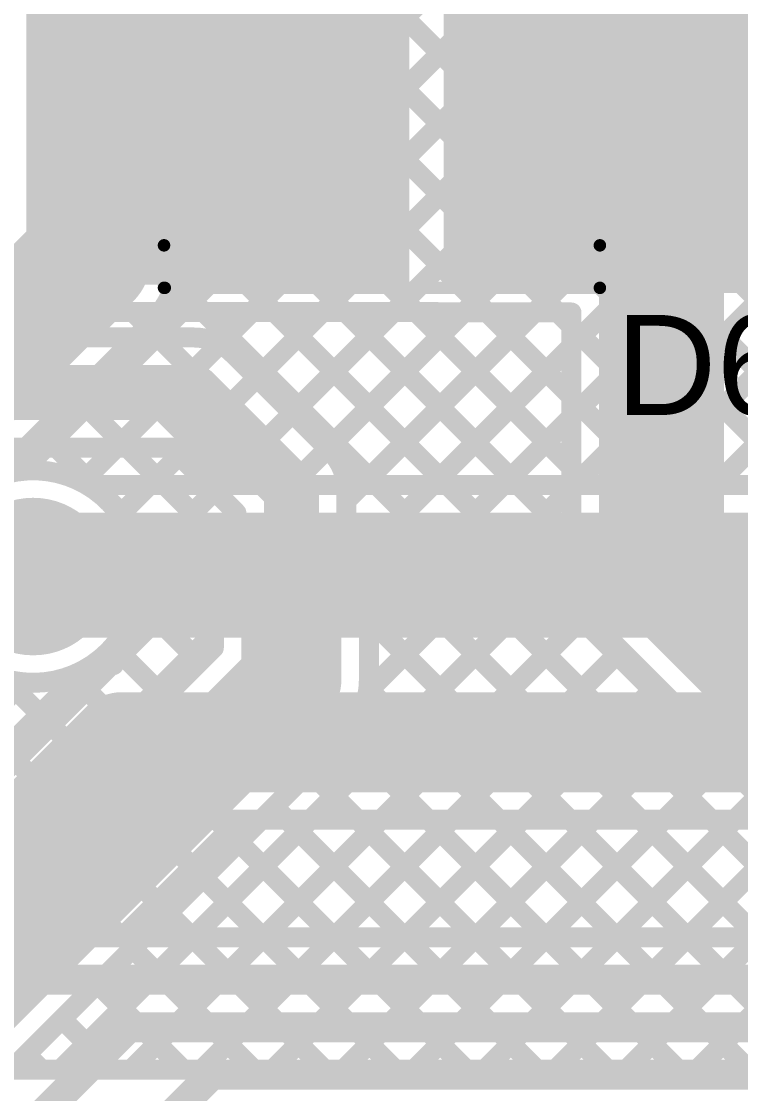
# Model space of a CAD drawing. Header units: millimetres. Extents: x 0 to 214, y 0 to 214.
# Drawn here: x 1.2941 to 1.5816, y 0.2647 to 0.6934 of the extents above; entities that cross this region are included whole.
import ezdxf

# ---------------------------------------------------------------- set-up
doc = ezdxf.new("R2010")
doc.units = ezdxf.units.MM
doc.header["$MEASUREMENT"] = 0
for name, color, linetype in [('BottomLayer', 5, 'Continuous'), ('BottomSolder', 6, 'Continuous'), ('TopLayer', 1, 'Continuous'), ('TopOverlay', 2, 'Continuous'), ('TopPaste', 8, 'Continuous'), ('TopSolder', 216, 'Continuous'), ('ViaHoleLayer', 16, 'Continuous')]:
    doc.layers.add(name, color=color, linetype=linetype)
doc.styles.add('Arial', font='', dxfattribs={"height": 0.2})
doc.styles.get('Arial').set_extended_font_data('Arial')

# ---------------------------------------------------------------- blocks, each defined once
blk = doc.blocks.new('SMB_1')
at = {"layer": 'TopLayer'}
for points in [[(-0.13386, 0.04528), (-0.03543, 0.04528), (-0.03543, -0.04528), (-0.13386, -0.04528)], [(0.03543, 0.04528), (0.13386, 0.04528), (0.13386, -0.04528), (0.03543, -0.04528)]]:
    blk.add_hatch(color=1, dxfattribs=at).paths.add_polyline_path(points)
at = {"layer": 'TopOverlay'}
for points in [[(-0.174, -0.051), (-0.136, -0.051), (-0.136, 0.075), (-0.174, 0.075)], [(-0.158, 0.049), (-0.085, 0.049), (-0.085, 0.075), (-0.158, 0.075)], [(-0.174, -0.075), (-0.085, -0.075), (-0.085, -0.049), (-0.174, -0.049)]]:
    blk.add_hatch(color=2, dxfattribs=at).paths.add_polyline_path(points)
at = {"layer": 'TopPaste'}
for points in [[(-0.13386, 0.04528), (-0.03543, 0.04528), (-0.03543, -0.04528), (-0.13386, -0.04528)], [(0.03543, 0.04528), (0.13386, 0.04528), (0.13386, -0.04528), (0.03543, -0.04528)]]:
    blk.add_hatch(color=8, dxfattribs=at).paths.add_polyline_path(points)
at = {"layer": 'TopSolder'}
for points in [[(-0.13786, 0.04928), (-0.03143, 0.04928), (-0.03143, -0.04928), (-0.13786, -0.04928)], [(0.03143, 0.04928), (0.13786, 0.04928), (0.13786, -0.04928), (0.03143, -0.04928)]]:
    blk.add_hatch(color=216, dxfattribs=at).paths.add_polyline_path(points)
at = {"layer": 'TopOverlay', "const_width": 0.005}
for points in [[(-0.085, 0.073), (-0.085, 0.056)], [(0.089, 0.073), (-0.085, 0.073)], [(0.08929, 0.073), (0.08929, 0.056)], [(-0.085, -0.056), (-0.085, -0.073)], [(0.08929, -0.056), (0.08929, -0.073)], [(0.089, -0.073), (-0.085, -0.073)]]:
    blk.add_lwpolyline(points, dxfattribs=at)
at = {"layer": 'TopOverlay', "const_width": 0.0025}
for points in [[(-0.08625, 0.073, 1), (-0.08375, 0.073, 1)], [(-0.08625, 0.073, 1), (-0.08375, 0.073, 1)], [(0.08775, 0.073, 1), (0.09025, 0.073, 1)], [(0.08804, 0.073, 1), (0.09054, 0.073, 1)], [(-0.08625, 0.056, 1), (-0.08375, 0.056, 1)], [(0.08804, 0.056, 1), (0.09054, 0.056, 1)], [(-0.08625, -0.056, 1), (-0.08375, -0.056, 1)], [(0.08804, -0.056, 1), (0.09054, -0.056, 1)], [(-0.08625, -0.073, 1), (-0.08375, -0.073, 1)], [(-0.08625, -0.073, 1), (-0.08375, -0.073, 1)], [(0.08775, -0.073, 1), (0.09025, -0.073, 1)], [(0.08804, -0.073, 1), (0.09054, -0.073, 1)]]:
    blk.add_lwpolyline(points, format="xyb", close=True, dxfattribs=at)

msp = doc.modelspace()

# ---------------------------------------------------------------- hatches: boundary and pattern name
at = {"layer": 'BottomLayer'}
h = msp.add_hatch(color=5, dxfattribs=at)
edge = h.paths.add_edge_path()
edge.add_arc((1.29874, 0.4714), 0.0315, 0, 360)
at = {"layer": 'BottomSolder'}
h = msp.add_hatch(color=6, dxfattribs=at)
edge = h.paths.add_edge_path()
edge.add_arc((1.29874, 0.4714), 0.01975, 0, 360)
at = {"layer": 'TopLayer'}
for points in [[(1.301, 0.58817), (1.44911, 0.58817), (1.44911, 0.91083), (1.301, 0.91083)], [(1.46288, 0.58799), (1.724, 0.58799), (1.724, 0.73366), (1.46288, 0.73366)], [(1.574, 0.46), (1.703, 0.46), (1.703, 0.478), (1.574, 0.478)]]:
    msp.add_hatch(color=1, dxfattribs=at).paths.add_polyline_path(points)
h = msp.add_hatch(color=1, dxfattribs=at)
edge = h.paths.add_edge_path()
edge.add_arc((1.29874, 0.4714), 0.0315, 0, 360)
at = {"layer": 'TopSolder'}
h = msp.add_hatch(color=216, dxfattribs=at)
edge = h.paths.add_edge_path()
edge.add_arc((1.29874, 0.4714), 0.01975, 0, 360)
at = {"layer": 'ViaHoleLayer'}
h = msp.add_hatch(color=16, dxfattribs=at)
edge = h.paths.add_edge_path()
edge.add_arc((1.29874, 0.4714), 0.01575, 0, 360)

# ---------------------------------------------------------------- linework, layer by layer
at = {"layer": 'BottomLayer'}
for points, const_width in [([(1.357, 0.68932), (2.39125, 1.72357)], 0.008), ([(1.357, 0.66104), (2.39125, 1.69529)], 0.008), ([(1.357, 0.63275), (2.39125, 1.667)], 0.008), ([(1.357, 0.60447), (2.39125, 1.63872)], 0.008), ([(1.2945, 0.51368), (2.39125, 1.61043)], 0.008), ([(1.31825, 0.50915), (2.39125, 1.58215)], 0.008), ([(1.34539, 0.508), (2.39125, 1.55386)], 0.008), ([(1.37367, 0.508), (2.39125, 1.52558)], 0.008), ([(1.40196, 0.508), (2.39125, 1.4973)], 0.008), ([(1.43024, 0.508), (2.39125, 1.46901)], 0.008), ([(1.45852, 0.508), (2.39125, 1.44073)], 0.008), ([(1.48681, 0.508), (2.39125, 1.41244)], 0.008), ([(1.51509, 0.508), (2.39125, 1.38416)], 0.008), ([(1.54338, 0.508), (2.39125, 1.35587)], 0.008), ([(1.57166, 0.508), (2.39125, 1.32759)], 0.008), ([(1.321, 0.599), (1.321, 0.961)], 0.05), ([(1.357, 0.599), (1.357, 0.93842)], 0.008), ([(1.357, 0.89827), (1.74727, 0.508)], 0.008), ([(1.357, 0.86998), (1.71898, 0.508)], 0.008), ([(1.357, 0.8417), (1.6907, 0.508)], 0.008), ([(1.357, 0.81342), (1.66242, 0.508)], 0.008), ([(1.357, 0.78513), (1.63413, 0.508)], 0.008), ([(1.357, 0.75685), (1.60585, 0.508)], 0.008), ([(1.357, 0.72856), (1.57756, 0.508)], 0.008), ([(1.357, 0.70028), (1.54928, 0.508)], 0.008), ([(1.357, 0.67199), (1.52099, 0.508)], 0.008), ([(1.357, 0.64371), (1.49271, 0.508)], 0.008), ([(1.10117, 0.37917), (1.321, 0.599)], 0.05), ([(1.357, 0.61543), (1.46443, 0.508)], 0.008), ([(1.35548, 0.58866), (1.43614, 0.508)], 0.008), ([(1.28427, 0.51135), (1.34641, 0.5735)], 0.008), ([(1.34438, 0.57147), (1.40786, 0.508)], 0.008), ([(1.33024, 0.55733), (1.37957, 0.508)], 0.008), ([(1.3161, 0.54319), (1.35129, 0.508)], 0.008), ([(1.30196, 0.52905), (1.323, 0.508)], 0.008), ([(1.32034, 0.508), (1.75609, 0.508)], 0.008), ([(1.29874, 0.472), (1.771, 0.472)], 0.05), ([(1.32225, 0.436), (1.33091, 0.436)], 0.008), ([(1.11367, 0.248), (1.29476, 0.42909)], 0.008), ([(1.28743, 0.43044), (1.30151, 0.41635)], 0.008), ([(1.13316, 0.248), (1.31223, 0.42707)], 0.008), ([(1.146, 0.217), (1.33417, 0.40517)], 0.04), ([(1.33417, 0.40517), (1.61383, 0.40517)], 0.04), ([(1.30001, 0.32717), (1.34701, 0.37417)], 0.008), ([(1.30598, 0.32717), (1.35298, 0.37417)], 0.008), ([(1.33426, 0.32717), (1.38126, 0.37417)], 0.008), ([(1.34701, 0.37417), (1.59156, 0.37417)], 0.008), ([(1.36255, 0.32717), (1.40955, 0.37417)], 0.008), ([(1.37198, 0.37417), (1.41898, 0.32717)], 0.008), ([(1.39083, 0.32717), (1.43783, 0.37417)], 0.008), ([(1.40026, 0.37417), (1.44726, 0.32717)], 0.008), ([(1.41912, 0.32717), (1.46612, 0.37417)], 0.008), ([(1.42855, 0.37417), (1.47555, 0.32717)], 0.008), ([(1.4474, 0.32717), (1.4944, 0.37417)], 0.008), ([(1.45683, 0.37417), (1.50383, 0.32717)], 0.008), ([(1.47569, 0.32717), (1.52269, 0.37417)], 0.008), ([(1.48512, 0.37417), (1.53212, 0.32717)], 0.008), ([(1.50397, 0.32717), (1.55097, 0.37417)], 0.008), ([(1.5134, 0.37417), (1.5604, 0.32717)], 0.008), ([(1.53225, 0.32717), (1.57926, 0.37417)], 0.008), ([(1.54168, 0.37417), (1.58868, 0.32717)], 0.008), ([(1.56997, 0.37417), (1.61697, 0.32717)], 0.008), ([(1.34535, 0.37251), (1.39069, 0.32717)], 0.008), ([(1.33121, 0.35837), (1.36241, 0.32717)], 0.008), ([(1.56054, 0.32717), (1.59326, 0.3599)], 0.008), ([(1.31707, 0.34423), (1.33413, 0.32717)], 0.008), ([(1.30014, 0.32717), (2.4071, 0.32717)], 0.008), ([(1.30293, 0.33009), (1.30584, 0.32717)], 0.008), ([(0.94214, -0.04783), (1.30014, 0.31017)], 0.012), ([(1.30014, 0.31017), (2.41414, 0.31017)], 0.012), ([(1.04454, -0.00142), (1.33714, 0.29117)], 0.012), ([(1.33714, 0.29117), (2.42314, 0.29117)], 0.012), ([(1.14214, 0.04417), (1.37014, 0.27217)], 0.012), ([(1.37014, 0.27217), (2.43114, 0.27217)], 0.012)]:
    msp.add_lwpolyline(points, dxfattribs=dict(at, const_width=const_width))
for points, const_width in [([(1.355, 0.68932, 1), (1.359, 0.68932, 1)], 0.004), ([(1.355, 0.67199, 1), (1.359, 0.67199, 1)], 0.004), ([(1.355, 0.66104, 1), (1.359, 0.66104, 1)], 0.004), ([(1.355, 0.64371, 1), (1.359, 0.64371, 1)], 0.004), ([(1.355, 0.63275, 1), (1.359, 0.63275, 1)], 0.004), ([(1.3085, 0.599, 1), (1.3335, 0.599, 1)], 0.025), ([(1.3085, 0.599, 1), (1.3335, 0.599, 1)], 0.025), ([(1.355, 0.61543, 1), (1.359, 0.61543, 1)], 0.004), ([(1.355, 0.60447, 1), (1.359, 0.60447, 1)], 0.004), ([(1.355, 0.599, 1), (1.359, 0.599, 1)], 0.004), ([(1.355, 0.599, 1), (1.359, 0.599, 1)], 0.004), ([(1.355, 0.599, 1), (1.359, 0.599, 1)], 0.004), ([(1.35348, 0.58866, 1), (1.35748, 0.58866, 1)], 0.004), ([(1.34238, 0.57147, 1), (1.34638, 0.57147, 1)], 0.004), ([(1.34441, 0.5735, 1), (1.34841, 0.5735, 1)], 0.004), ([(1.34441, 0.5735, 1), (1.34841, 0.5735, 1)], 0.004), ([(1.34446, 0.57354, 1), (1.34846, 0.57354, 1)], 0.004), ([(1.32824, 0.55733, 1), (1.33224, 0.55733, 1)], 0.004), ([(1.3141, 0.54319, 1), (1.3181, 0.54319, 1)], 0.004), ([(1.29996, 0.52905, 1), (1.30396, 0.52905, 1)], 0.004), ([(1.2925, 0.51368, 1), (1.2965, 0.51368, 1)], 0.004), ([(1.31625, 0.50915, 1), (1.32025, 0.50915, 1)], 0.004), ([(1.31834, 0.508, 1), (1.32234, 0.508, 1)], 0.004), ([(1.31834, 0.508, 1), (1.32234, 0.508, 1)], 0.004), ([(1.321, 0.508, 1), (1.325, 0.508, 1)], 0.004), ([(1.34339, 0.508, 1), (1.34739, 0.508, 1)], 0.004), ([(1.34929, 0.508, 1), (1.35329, 0.508, 1)], 0.004), ([(1.37167, 0.508, 1), (1.37567, 0.508, 1)], 0.004), ([(1.37757, 0.508, 1), (1.38157, 0.508, 1)], 0.004), ([(1.39996, 0.508, 1), (1.40396, 0.508, 1)], 0.004), ([(1.40586, 0.508, 1), (1.40986, 0.508, 1)], 0.004), ([(1.42824, 0.508, 1), (1.43224, 0.508, 1)], 0.004), ([(1.43414, 0.508, 1), (1.43814, 0.508, 1)], 0.004), ([(1.45652, 0.508, 1), (1.46052, 0.508, 1)], 0.004), ([(1.46243, 0.508, 1), (1.46643, 0.508, 1)], 0.004), ([(1.48481, 0.508, 1), (1.48881, 0.508, 1)], 0.004), ([(1.49071, 0.508, 1), (1.49471, 0.508, 1)], 0.004), ([(1.51309, 0.508, 1), (1.51709, 0.508, 1)], 0.004), ([(1.51899, 0.508, 1), (1.52299, 0.508, 1)], 0.004), ([(1.54138, 0.508, 1), (1.54538, 0.508, 1)], 0.004), ([(1.54728, 0.508, 1), (1.55128, 0.508, 1)], 0.004), ([(1.56966, 0.508, 1), (1.57366, 0.508, 1)], 0.004), ([(1.57556, 0.508, 1), (1.57956, 0.508, 1)], 0.004), ([(1.28624, 0.472, 1), (1.31124, 0.472, 1)], 0.025), ([(1.32025, 0.436, 1), (1.32425, 0.436, 1)], 0.004), ([(1.32025, 0.436, 1), (1.32425, 0.436, 1)], 0.004), ([(1.32891, 0.436, 1), (1.33291, 0.436, 1)], 0.004), ([(1.32891, 0.436, 1), (1.33291, 0.436, 1)], 0.004), ([(1.32891, 0.436, 1), (1.33291, 0.436, 1)], 0.004), ([(1.29276, 0.42909, 1), (1.29676, 0.42909, 1)], 0.004), ([(1.31023, 0.42707, 1), (1.31423, 0.42707, 1)], 0.004), ([(1.31023, 0.42707, 1), (1.31423, 0.42707, 1)], 0.004), ([(1.31025, 0.42709, 1), (1.31425, 0.42709, 1)], 0.004), ([(1.32417, 0.40517, 1), (1.34417, 0.40517, 1)], 0.02), ([(1.32417, 0.40517, 1), (1.34417, 0.40517, 1)], 0.02), ([(1.29951, 0.41635, 1), (1.30351, 0.41635, 1)], 0.004), ([(1.34501, 0.37417, 1), (1.34901, 0.37417, 1)], 0.004), ([(1.34501, 0.37417, 1), (1.34901, 0.37417, 1)], 0.004), ([(1.35098, 0.37417, 1), (1.35498, 0.37417, 1)], 0.004), ([(1.36998, 0.37417, 1), (1.37398, 0.37417, 1)], 0.004), ([(1.37926, 0.37417, 1), (1.38326, 0.37417, 1)], 0.004), ([(1.39826, 0.37417, 1), (1.40226, 0.37417, 1)], 0.004), ([(1.40755, 0.37417, 1), (1.41155, 0.37417, 1)], 0.004), ([(1.42655, 0.37417, 1), (1.43055, 0.37417, 1)], 0.004), ([(1.43583, 0.37417, 1), (1.43983, 0.37417, 1)], 0.004), ([(1.45483, 0.37417, 1), (1.45883, 0.37417, 1)], 0.004), ([(1.46412, 0.37417, 1), (1.46812, 0.37417, 1)], 0.004), ([(1.48312, 0.37417, 1), (1.48712, 0.37417, 1)], 0.004), ([(1.4924, 0.37417, 1), (1.4964, 0.37417, 1)], 0.004), ([(1.5114, 0.37417, 1), (1.5154, 0.37417, 1)], 0.004), ([(1.52069, 0.37417, 1), (1.52469, 0.37417, 1)], 0.004), ([(1.53968, 0.37417, 1), (1.54368, 0.37417, 1)], 0.004), ([(1.54897, 0.37417, 1), (1.55297, 0.37417, 1)], 0.004), ([(1.56797, 0.37417, 1), (1.57197, 0.37417, 1)], 0.004), ([(1.57726, 0.37417, 1), (1.58126, 0.37417, 1)], 0.004), ([(1.34335, 0.37251, 1), (1.34735, 0.37251, 1)], 0.004), ([(1.32921, 0.35837, 1), (1.33321, 0.35837, 1)], 0.004), ([(1.31507, 0.34423, 1), (1.31907, 0.34423, 1)], 0.004), ([(1.29801, 0.32717, 1), (1.30201, 0.32717, 1)], 0.004), ([(1.29814, 0.32717, 1), (1.30214, 0.32717, 1)], 0.004), ([(1.30093, 0.33009, 1), (1.30493, 0.33009, 1)], 0.004), ([(1.30384, 0.32717, 1), (1.30784, 0.32717, 1)], 0.004), ([(1.30398, 0.32717, 1), (1.30798, 0.32717, 1)], 0.004), ([(1.33213, 0.32717, 1), (1.33613, 0.32717, 1)], 0.004), ([(1.33226, 0.32717, 1), (1.33626, 0.32717, 1)], 0.004), ([(1.36041, 0.32717, 1), (1.36441, 0.32717, 1)], 0.004), ([(1.36055, 0.32717, 1), (1.36455, 0.32717, 1)], 0.004), ([(1.38869, 0.32717, 1), (1.39269, 0.32717, 1)], 0.004), ([(1.38883, 0.32717, 1), (1.39283, 0.32717, 1)], 0.004), ([(1.41698, 0.32717, 1), (1.42098, 0.32717, 1)], 0.004), ([(1.41712, 0.32717, 1), (1.42112, 0.32717, 1)], 0.004), ([(1.44526, 0.32717, 1), (1.44926, 0.32717, 1)], 0.004), ([(1.4454, 0.32717, 1), (1.4494, 0.32717, 1)], 0.004), ([(1.47355, 0.32717, 1), (1.47755, 0.32717, 1)], 0.004), ([(1.47369, 0.32717, 1), (1.47769, 0.32717, 1)], 0.004), ([(1.50183, 0.32717, 1), (1.50583, 0.32717, 1)], 0.004), ([(1.50197, 0.32717, 1), (1.50597, 0.32717, 1)], 0.004), ([(1.53012, 0.32717, 1), (1.53412, 0.32717, 1)], 0.004), ([(1.53025, 0.32717, 1), (1.53425, 0.32717, 1)], 0.004), ([(1.5584, 0.32717, 1), (1.5624, 0.32717, 1)], 0.004), ([(1.55854, 0.32717, 1), (1.56254, 0.32717, 1)], 0.004), ([(1.29714, 0.31017, 1), (1.30314, 0.31017, 1)], 0.006), ([(1.29714, 0.31017, 1), (1.30314, 0.31017, 1)], 0.006), ([(1.33414, 0.29117, 1), (1.34014, 0.29117, 1)], 0.006), ([(1.33414, 0.29117, 1), (1.34014, 0.29117, 1)], 0.006), ([(1.36714, 0.27217, 1), (1.37314, 0.27217, 1)], 0.006), ([(1.36714, 0.27217, 1), (1.37314, 0.27217, 1)], 0.006)]:
    msp.add_lwpolyline(points, format="xyb", close=True, dxfattribs=dict(at, const_width=const_width))
at = {"layer": 'BottomLayer', "const_width": 0.008}
for points in [[(1.357, 0.599, -0.199396), (1.34641, 0.5735)], [(1.357, 0.599, -0.198912), (1.34646, 0.57354)], [(1.28427, 0.51135, -0.223785), (1.32034, 0.508)], [(1.32225, 0.436, -0.723267), (1.25879, 0.48588)], [(1.31223, 0.42707, -0.17186), (1.33091, 0.436)], [(1.31225, 0.42709, -0.171612), (1.33091, 0.436)]]:
    msp.add_lwpolyline(points, format="xyb", dxfattribs=at)
at = {"layer": 'TopLayer'}
for points, const_width in [([(1.55, 0.63328), (1.57755, 0.66083)], 0.05), ([(1.56855, 0.66083), (1.59168, 0.6377)], 0.02), ([(1.55, 0.47656), (1.55, 0.63328)], 0.05), ([(1.23029, 0.629), (1.29229, 0.567)], 0.008), ([(1.29, 0.57717), (1.45188, 0.57717)], 0.008), ([(1.29125, 0.567), (1.30142, 0.57717)], 0.008), ([(1.3104, 0.57717), (1.32057, 0.567)], 0.008), ([(1.31953, 0.567), (1.32971, 0.57717)], 0.008), ([(1.33868, 0.57717), (1.34886, 0.567)], 0.008), ([(1.34782, 0.567), (1.35799, 0.57717)], 0.008), ([(1.36697, 0.57717), (1.588, 0.35614)], 0.008), ([(1.37346, 0.56436), (1.38627, 0.57717)], 0.008), ([(1.38825, 0.55086), (1.41456, 0.57717)], 0.008), ([(1.39525, 0.57717), (1.588, 0.38443)], 0.008), ([(1.40239, 0.53672), (1.44284, 0.57717)], 0.008), ([(1.41653, 0.52258), (1.47095, 0.57699)], 0.008), ([(1.42354, 0.57717), (1.514, 0.48671)], 0.008), ([(1.424, 0.50176), (1.49923, 0.57699)], 0.008), ([(1.45188, 0.57717), (1.46011, 0.57717)], 0.008), ([(1.45188, 0.57699), (1.514, 0.57699)], 0.008), ([(1.452, 0.57699), (1.514, 0.51499)], 0.008), ([(1.48029, 0.57699), (1.514, 0.54328)], 0.008), ([(1.50857, 0.57699), (1.514, 0.57156)], 0.008), ([(1.514, 0.47656), (1.514, 0.57699)], 0.008), ([(1.17103, 0.567), (1.363, 0.567)], 0.008), ([(1.43163, 0.48111), (1.514, 0.56348)], 0.008), ([(1.3786, 0.56052), (1.41752, 0.5216)], 0.008), ([(1.165, 0.545), (1.363, 0.545)], 0.022), ([(1.363, 0.545), (1.402, 0.506)], 0.022), ([(1.433, 0.45419), (1.514, 0.53519)], 0.008), ([(1.17103, 0.523), (1.35389, 0.523)], 0.008), ([(1.2945, 0.51368), (1.30382, 0.523)], 0.008), ([(1.308, 0.523), (1.371, 0.46)], 0.008), ([(1.31825, 0.50915), (1.3321, 0.523)], 0.008), ([(1.33339, 0.496), (1.35714, 0.51975)], 0.008), ([(1.33629, 0.523), (1.37399, 0.48529)], 0.008), ([(1.35389, 0.523), (1.38, 0.49689)], 0.008), ([(1.402, 0.472), (1.402, 0.506)], 0.022), ([(1.43268, 0.42559), (1.514, 0.50691)], 0.008), ([(1.34105, 0.47538), (1.37128, 0.50561)], 0.008), ([(1.424, 0.49384), (1.424, 0.506)], 0.008), ([(1.38, 0.49384), (1.38, 0.49689)], 0.008), ([(1.55, 0.47656), (1.62531, 0.40125)], 0.05), ([(1.098, 0.472), (1.29874, 0.472)], 0.05), ([(1.402, 0.43003), (1.402, 0.472)], 0.04), ([(1.42945, 0.48641), (1.588, 0.32786)], 0.008), ([(1.05813, 0.16417), (1.3715, 0.47754)], 0.008), ([(1.30955, 0.27417), (1.514, 0.47862)], 0.008), ([(1.371, 0.44287), (1.371, 0.472)], 0.008), ([(1.433, 0.43003), (1.433, 0.472)], 0.008), ([(1.34028, 0.46244), (1.36542, 0.4373)], 0.008), ([(1.33783, 0.27417), (1.52013, 0.45647)], 0.008), ([(1.433, 0.45457), (1.6134, 0.27417)], 0.008), ([(1.52459, 0.45106), (1.588, 0.38765)], 0.008), ([(1.20641, 0.28417), (1.371, 0.44876)], 0.008), ([(1.21514, 0.24317), (1.402, 0.43003)], 0.04), ([(1.2123, 0.28417), (1.371, 0.44287)], 0.008), ([(1.33086, 0.44357), (1.35128, 0.42315)], 0.008), ([(1.36612, 0.27417), (1.5338, 0.44185)], 0.008), ([(1.2253, 0.436), (1.29471, 0.36659)], 0.008), ([(1.25358, 0.436), (1.30886, 0.38073)], 0.008), ([(1.09461, 0.22894), (1.29476, 0.42909)], 0.008), ([(1.28743, 0.43044), (1.323, 0.39487)], 0.008), ([(1.3143, 0.43185), (1.33714, 0.40901)], 0.008), ([(1.3944, 0.27417), (1.54794, 0.42771)], 0.008), ([(1.4328, 0.42649), (1.58512, 0.27417)], 0.008), ([(1.42269, 0.27417), (1.56208, 0.41357)], 0.008), ([(1.28998, 0.27417), (1.4239, 0.40809)], 0.008), ([(1.42341, 0.4076), (1.55683, 0.27417)], 0.008), ([(1.45097, 0.27417), (1.57622, 0.39942)], 0.008), ([(1.40926, 0.39346), (1.52855, 0.27417)], 0.008), ([(1.47925, 0.27417), (1.588, 0.38292)], 0.008), ([(1.39512, 0.37931), (1.50026, 0.27417)], 0.008), ([(1.38098, 0.36517), (1.47198, 0.27417)], 0.008), ([(1.50754, 0.27417), (1.588, 0.35463)], 0.008), ([(1.36684, 0.35103), (1.44369, 0.27417)], 0.008), ([(1.3527, 0.33689), (1.41541, 0.27417)], 0.008), ([(1.53582, 0.27417), (1.588, 0.32635)], 0.008), ([(1.33855, 0.32274), (1.38713, 0.27417)], 0.008), ([(1.56411, 0.27417), (1.61594, 0.326)], 0.008), ([(1.32441, 0.3086), (1.35884, 0.27417)], 0.008), ([(1.31027, 0.29446), (1.33056, 0.27417)], 0.008), ([(1.29613, 0.28032), (1.30227, 0.27417)], 0.008), ([(1.28998, 0.27417), (1.92633, 0.27417)], 0.008)]:
    msp.add_lwpolyline(points, dxfattribs=dict(at, const_width=const_width))
for points, const_width in [([(1.56505, 0.66083, 1), (1.59005, 0.66083, 1)], 0.025), ([(1.56355, 0.66083, 1), (1.57355, 0.66083, 1)], 0.01), ([(1.5375, 0.63328, 1), (1.5625, 0.63328, 1)], 0.025), ([(1.5375, 0.63328, 1), (1.5625, 0.63328, 1)], 0.025), ([(1.29942, 0.57717, 1), (1.30342, 0.57717, 1)], 0.004), ([(1.3084, 0.57717, 1), (1.3124, 0.57717, 1)], 0.004), ([(1.32771, 0.57717, 1), (1.33171, 0.57717, 1)], 0.004), ([(1.33668, 0.57717, 1), (1.34068, 0.57717, 1)], 0.004), ([(1.35599, 0.57717, 1), (1.35999, 0.57717, 1)], 0.004), ([(1.36497, 0.57717, 1), (1.36897, 0.57717, 1)], 0.004), ([(1.38427, 0.57717, 1), (1.38827, 0.57717, 1)], 0.004), ([(1.39325, 0.57717, 1), (1.39725, 0.57717, 1)], 0.004), ([(1.41256, 0.57717, 1), (1.41656, 0.57717, 1)], 0.004), ([(1.42154, 0.57717, 1), (1.42554, 0.57717, 1)], 0.004), ([(1.44084, 0.57717, 1), (1.44484, 0.57717, 1)], 0.004), ([(1.44988, 0.57717, 1), (1.45388, 0.57717, 1)], 0.004), ([(1.44988, 0.57717, 1), (1.45388, 0.57717, 1)], 0.004), ([(1.44988, 0.57699, 1), (1.45388, 0.57699, 1)], 0.004), ([(1.45, 0.57699, 1), (1.454, 0.57699, 1)], 0.004), ([(1.45811, 0.57717, 1), (1.46211, 0.57717, 1)], 0.004), ([(1.46895, 0.57699, 1), (1.47295, 0.57699, 1)], 0.004), ([(1.47829, 0.57699, 1), (1.48229, 0.57699, 1)], 0.004), ([(1.49723, 0.57699, 1), (1.50123, 0.57699, 1)], 0.004), ([(1.50657, 0.57699, 1), (1.51057, 0.57699, 1)], 0.004), ([(1.512, 0.57699, 1), (1.516, 0.57699, 1)], 0.004), ([(1.512, 0.57699, 1), (1.516, 0.57699, 1)], 0.004), ([(1.512, 0.57156, 1), (1.516, 0.57156, 1)], 0.004), ([(1.28925, 0.567, 1), (1.29325, 0.567, 1)], 0.004), ([(1.29029, 0.567, 1), (1.29429, 0.567, 1)], 0.004), ([(1.31753, 0.567, 1), (1.32153, 0.567, 1)], 0.004), ([(1.31857, 0.567, 1), (1.32257, 0.567, 1)], 0.004), ([(1.34582, 0.567, 1), (1.34982, 0.567, 1)], 0.004), ([(1.34686, 0.567, 1), (1.35086, 0.567, 1)], 0.004), ([(1.361, 0.567, 1), (1.365, 0.567, 1)], 0.004), ([(1.361, 0.567, 1), (1.365, 0.567, 1)], 0.004), ([(1.361, 0.567, 1), (1.365, 0.567, 1)], 0.004), ([(1.37146, 0.56436, 1), (1.37546, 0.56436, 1)], 0.004), ([(1.512, 0.56348, 1), (1.516, 0.56348, 1)], 0.004), ([(1.37656, 0.56056, 1), (1.38056, 0.56056, 1)], 0.004), ([(1.3766, 0.56052, 1), (1.3806, 0.56052, 1)], 0.004), ([(1.3766, 0.56052, 1), (1.3806, 0.56052, 1)], 0.004), ([(1.3575, 0.545, 1), (1.3685, 0.545, 1)], 0.011), ([(1.3575, 0.545, 1), (1.3685, 0.545, 1)], 0.011), ([(1.38625, 0.55086, 1), (1.39025, 0.55086, 1)], 0.004), ([(1.512, 0.54328, 1), (1.516, 0.54328, 1)], 0.004), ([(1.40039, 0.53672, 1), (1.40439, 0.53672, 1)], 0.004), ([(1.512, 0.53519, 1), (1.516, 0.53519, 1)], 0.004), ([(1.30182, 0.523, 1), (1.30582, 0.523, 1)], 0.004), ([(1.306, 0.523, 1), (1.31, 0.523, 1)], 0.004), ([(1.3301, 0.523, 1), (1.3341, 0.523, 1)], 0.004), ([(1.33429, 0.523, 1), (1.33829, 0.523, 1)], 0.004), ([(1.35189, 0.523, 1), (1.35589, 0.523, 1)], 0.004), ([(1.35189, 0.523, 1), (1.35589, 0.523, 1)], 0.004), ([(1.35514, 0.51975, 1), (1.35914, 0.51975, 1)], 0.004), ([(1.41453, 0.52258, 1), (1.41853, 0.52258, 1)], 0.004), ([(1.41552, 0.5216, 1), (1.41952, 0.5216, 1)], 0.004), ([(1.41552, 0.5216, 1), (1.41952, 0.5216, 1)], 0.004), ([(1.41556, 0.52156, 1), (1.41956, 0.52156, 1)], 0.004), ([(1.512, 0.51499, 1), (1.516, 0.51499, 1)], 0.004), ([(1.2925, 0.51368, 1), (1.2965, 0.51368, 1)], 0.004), ([(1.3965, 0.506, 1), (1.4075, 0.506, 1)], 0.011), ([(1.3965, 0.506, 1), (1.4075, 0.506, 1)], 0.011), ([(1.31625, 0.50915, 1), (1.32025, 0.50915, 1)], 0.004), ([(1.512, 0.50691, 1), (1.516, 0.50691, 1)], 0.004), ([(1.36928, 0.50561, 1), (1.37328, 0.50561, 1)], 0.004), ([(1.422, 0.506, 1), (1.426, 0.506, 1)], 0.004), ([(1.422, 0.506, 1), (1.426, 0.506, 1)], 0.004), ([(1.422, 0.506, 1), (1.426, 0.506, 1)], 0.004), ([(1.422, 0.50176, 1), (1.426, 0.50176, 1)], 0.004), ([(1.33139, 0.496, 1), (1.33539, 0.496, 1)], 0.004), ([(1.378, 0.49689, 1), (1.382, 0.49689, 1)], 0.004), ([(1.378, 0.49689, 1), (1.382, 0.49689, 1)], 0.004), ([(1.378, 0.49384, 1), (1.382, 0.49384, 1)], 0.004), ([(1.378, 0.49384, 1), (1.382, 0.49384, 1)], 0.004), ([(1.422, 0.49384, 1), (1.426, 0.49384, 1)], 0.004), ([(1.422, 0.49384, 1), (1.426, 0.49384, 1)], 0.004), ([(1.5375, 0.47656, 1), (1.5625, 0.47656, 1)], 0.025), ([(1.5375, 0.47656, 1), (1.5625, 0.47656, 1)], 0.025), ([(1.28624, 0.472, 1), (1.31124, 0.472, 1)], 0.025), ([(1.37199, 0.48529, 1), (1.37599, 0.48529, 1)], 0.004), ([(1.392, 0.472, 1), (1.412, 0.472, 1)], 0.02), ([(1.42745, 0.48641, 1), (1.43145, 0.48641, 1)], 0.004), ([(1.512, 0.48671, 1), (1.516, 0.48671, 1)], 0.004), ([(1.42963, 0.48111, 1), (1.43363, 0.48111, 1)], 0.004), ([(1.3695, 0.47754, 1), (1.3735, 0.47754, 1)], 0.004), ([(1.3965, 0.472, 1), (1.4075, 0.472, 1)], 0.011), ([(1.512, 0.47862, 1), (1.516, 0.47862, 1)], 0.004), ([(1.512, 0.47656, 1), (1.516, 0.47656, 1)], 0.004), ([(1.512, 0.47656, 1), (1.516, 0.47656, 1)], 0.004), ([(1.512, 0.47656, 1), (1.516, 0.47656, 1)], 0.004), ([(1.33905, 0.47538, 1), (1.34305, 0.47538, 1)], 0.004), ([(1.369, 0.472, 1), (1.373, 0.472, 1)], 0.004), ([(1.369, 0.472, 1), (1.373, 0.472, 1)], 0.004), ([(1.431, 0.472, 1), (1.435, 0.472, 1)], 0.004), ([(1.431, 0.472, 1), (1.435, 0.472, 1)], 0.004), ([(1.33924, 0.4714, 1), (1.34324, 0.4714, 1)], 0.004), ([(1.33924, 0.4714, 1), (1.34324, 0.4714, 1)], 0.004), ([(1.33828, 0.46244, 1), (1.34228, 0.46244, 1)], 0.004), ([(1.369, 0.46, 1), (1.373, 0.46, 1)], 0.004), ([(1.51813, 0.45647, 1), (1.52213, 0.45647, 1)], 0.004), ([(1.431, 0.45457, 1), (1.435, 0.45457, 1)], 0.004), ([(1.431, 0.45419, 1), (1.435, 0.45419, 1)], 0.004), ([(1.52254, 0.4511, 1), (1.52654, 0.4511, 1)], 0.004), ([(1.52259, 0.45106, 1), (1.52659, 0.45106, 1)], 0.004), ([(1.52259, 0.45106, 1), (1.52659, 0.45106, 1)], 0.004), ([(1.369, 0.44876, 1), (1.373, 0.44876, 1)], 0.004), ([(1.32886, 0.44357, 1), (1.33286, 0.44357, 1)], 0.004), ([(1.369, 0.44287, 1), (1.373, 0.44287, 1)], 0.004), ([(1.369, 0.44287, 1), (1.373, 0.44287, 1)], 0.004), ([(1.392, 0.43003, 1), (1.412, 0.43003, 1)], 0.02), ([(1.392, 0.43003, 1), (1.412, 0.43003, 1)], 0.02), ([(1.5318, 0.44185, 1), (1.5358, 0.44185, 1)], 0.004), ([(1.36342, 0.4373, 1), (1.36742, 0.4373, 1)], 0.004), ([(1.29276, 0.42909, 1), (1.29676, 0.42909, 1)], 0.004), ([(1.3123, 0.43185, 1), (1.3163, 0.43185, 1)], 0.004), ([(1.431, 0.43003, 1), (1.435, 0.43003, 1)], 0.004), ([(1.431, 0.43003, 1), (1.435, 0.43003, 1)], 0.004), ([(1.431, 0.43003, 1), (1.435, 0.43003, 1)], 0.004), ([(1.43068, 0.42559, 1), (1.43468, 0.42559, 1)], 0.004), ([(1.4308, 0.42649, 1), (1.4348, 0.42649, 1)], 0.004), ([(1.54594, 0.42771, 1), (1.54994, 0.42771, 1)], 0.004), ([(1.34928, 0.42315, 1), (1.35328, 0.42315, 1)], 0.004), ([(1.56008, 0.41357, 1), (1.56408, 0.41357, 1)], 0.004), ([(1.33514, 0.40901, 1), (1.33914, 0.40901, 1)], 0.004), ([(1.42141, 0.4076, 1), (1.42541, 0.4076, 1)], 0.004), ([(1.4219, 0.40809, 1), (1.4259, 0.40809, 1)], 0.004), ([(1.4219, 0.40809, 1), (1.4259, 0.40809, 1)], 0.004), ([(1.42192, 0.40811, 1), (1.42592, 0.40811, 1)], 0.004), ([(1.57422, 0.39942, 1), (1.57822, 0.39942, 1)], 0.004), ([(1.321, 0.39487, 1), (1.325, 0.39487, 1)], 0.004), ([(1.40726, 0.39346, 1), (1.41126, 0.39346, 1)], 0.004), ([(1.30686, 0.38073, 1), (1.31086, 0.38073, 1)], 0.004), ([(1.39312, 0.37931, 1), (1.39712, 0.37931, 1)], 0.004), ([(1.29271, 0.36659, 1), (1.29671, 0.36659, 1)], 0.004), ([(1.37898, 0.36517, 1), (1.38298, 0.36517, 1)], 0.004), ([(1.36484, 0.35103, 1), (1.36884, 0.35103, 1)], 0.004), ([(1.3507, 0.33689, 1), (1.3547, 0.33689, 1)], 0.004), ([(1.33655, 0.32274, 1), (1.34055, 0.32274, 1)], 0.004), ([(1.32241, 0.3086, 1), (1.32641, 0.3086, 1)], 0.004), ([(1.30827, 0.29446, 1), (1.31227, 0.29446, 1)], 0.004), ([(1.29413, 0.28032, 1), (1.29813, 0.28032, 1)], 0.004), ([(1.30027, 0.27417, 1), (1.30427, 0.27417, 1)], 0.004), ([(1.30755, 0.27417, 1), (1.31155, 0.27417, 1)], 0.004), ([(1.32856, 0.27417, 1), (1.33256, 0.27417, 1)], 0.004), ([(1.33583, 0.27417, 1), (1.33983, 0.27417, 1)], 0.004), ([(1.35684, 0.27417, 1), (1.36084, 0.27417, 1)], 0.004), ([(1.36412, 0.27417, 1), (1.36812, 0.27417, 1)], 0.004), ([(1.38513, 0.27417, 1), (1.38913, 0.27417, 1)], 0.004), ([(1.3924, 0.27417, 1), (1.3964, 0.27417, 1)], 0.004), ([(1.41341, 0.27417, 1), (1.41741, 0.27417, 1)], 0.004), ([(1.42069, 0.27417, 1), (1.42469, 0.27417, 1)], 0.004), ([(1.44169, 0.27417, 1), (1.44569, 0.27417, 1)], 0.004), ([(1.44897, 0.27417, 1), (1.45297, 0.27417, 1)], 0.004), ([(1.46998, 0.27417, 1), (1.47398, 0.27417, 1)], 0.004), ([(1.47725, 0.27417, 1), (1.48125, 0.27417, 1)], 0.004), ([(1.49826, 0.27417, 1), (1.50226, 0.27417, 1)], 0.004), ([(1.50554, 0.27417, 1), (1.50954, 0.27417, 1)], 0.004), ([(1.52655, 0.27417, 1), (1.53055, 0.27417, 1)], 0.004), ([(1.53382, 0.27417, 1), (1.53782, 0.27417, 1)], 0.004), ([(1.55483, 0.27417, 1), (1.55883, 0.27417, 1)], 0.004), ([(1.56211, 0.27417, 1), (1.56611, 0.27417, 1)], 0.004), ([(1.58312, 0.27417, 1), (1.58712, 0.27417, 1)], 0.004)]:
    msp.add_lwpolyline(points, format="xyb", close=True, dxfattribs=dict(at, const_width=const_width))
at = {"layer": 'TopLayer', "const_width": 0.008}
for points in [[(1.363, 0.567, -0.198912), (1.37856, 0.56056)], [(1.363, 0.567, -0.199566), (1.3786, 0.56052)], [(1.41752, 0.5216, -0.199566), (1.424, 0.506)], [(1.41756, 0.52156, -0.198912), (1.424, 0.506)], [(1.27715, 0.508, -0.580498), (1.34124, 0.4714)], [(1.371, 0.472, -0.197966), (1.38, 0.49384)], [(1.424, 0.49384, -0.197966), (1.433, 0.472)], [(1.52454, 0.4511, -0.198912), (1.514, 0.47656)], [(1.52459, 0.45106, -0.199396), (1.514, 0.47656)], [(1.34124, 0.4714, -0.598439), (1.27523, 0.436)], [(1.433, 0.43003, -0.199163), (1.4239, 0.40809)], [(1.433, 0.43003, -0.198912), (1.42392, 0.40811)]]:
    msp.add_lwpolyline(points, format="xyb", dxfattribs=at)

# ---------------------------------------------------------------- block references
at = {"rotation": 180}
msp.add_blockref('SMB_1', (1.44037, 0.65984), dxfattribs=at)

# ---------------------------------------------------------------- texts
at = {"layer": 'TopOverlay', "style": 'Arial'}
msp.add_text('D6', height=0.04, dxfattribs=at).set_placement((1.53168, 0.53601))

doc.saveas('drawing.dxf')
